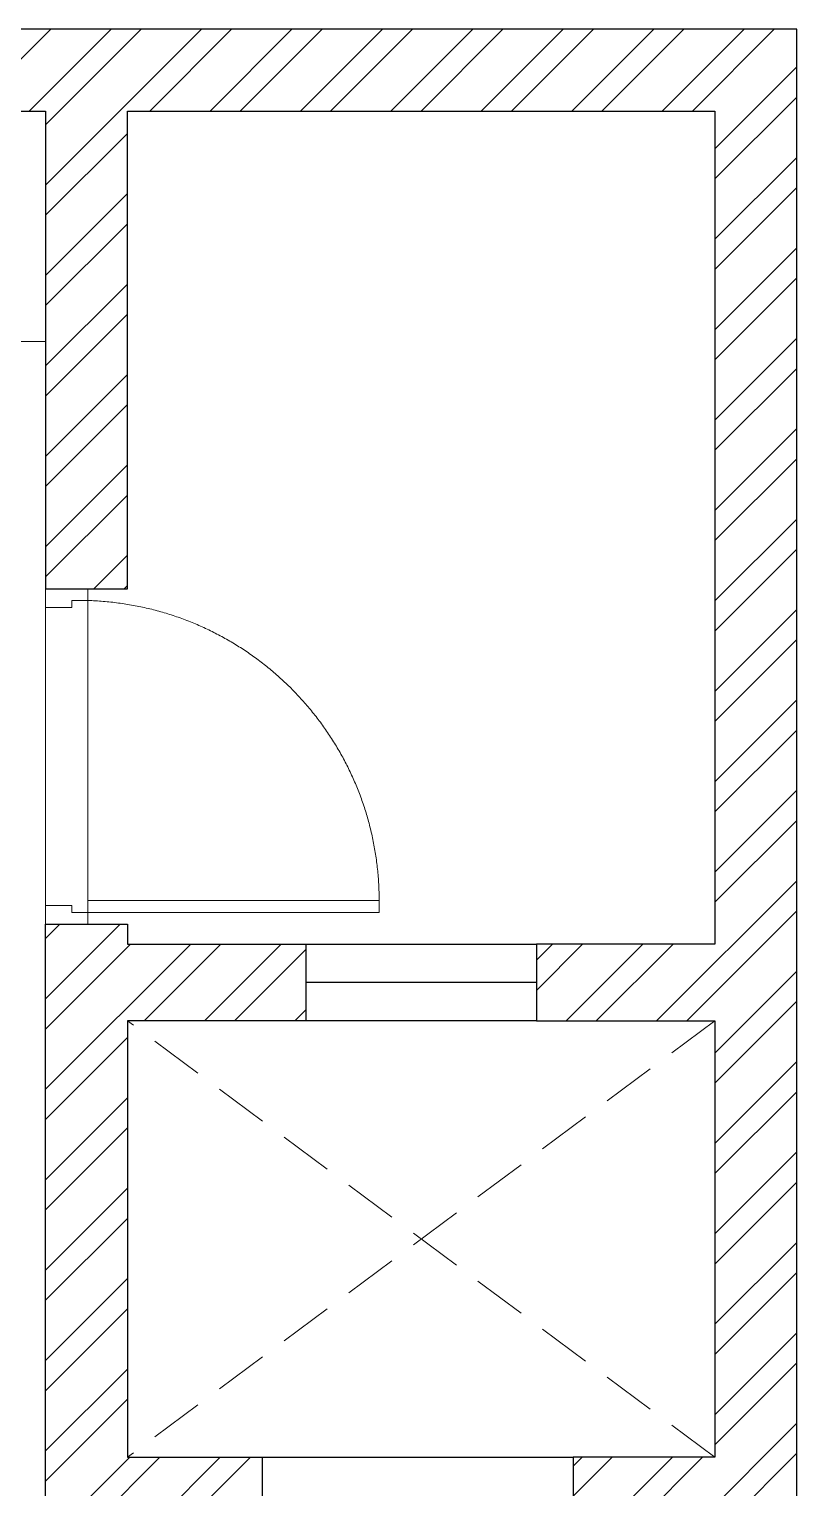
# Model space of a CAD drawing. Header units: feet. Extents: x 6878908 to 6889681, y -5585567 to -5569541.
# Drawn here: x 6886903 to 6888402, y -5572390 to -5569541 of the extents above; entities that cross this region are included whole.
import ezdxf

# ---------------------------------------------------------------- set-up
doc = ezdxf.new("R2010")
doc.units = ezdxf.units.FT
doc.header["$LTSCALE"] = 33
doc.header["$MEASUREMENT"] = 0
doc.linetypes.add('HIDDEN', pattern=[9.524999999999995, 6.349999999999997, -3.174999999999998])
doc.linetypes.add('HIDDEN2', pattern=[4.7624999999999975, 3.174999999999998, -1.587499999999999])
for name, color, linetype, lineweight in [('A-COM-door', 2, 'Continuous', 5), ('A-ELEV-grey', 8, 'Continuous', 9), ('LENS-DIM', 252, 'Continuous', 5), ('LK-FF&E WALL', 1, 'Continuous', 9), ('LN-HATCH', 251, 'Continuous', 0)]:
    doc.layers.add(name, color=color, linetype=linetype, lineweight=lineweight)
doc.layers.add('A-WALL', color=1, linetype='Continuous')

# ---------------------------------------------------------------- blocks, each defined once
blk = doc.blocks.new('A$C32696126')
at = {"layer": 'A-COM-door'}
for points in [[(33.18918026228494, 35.51294538498041), (33.18918026219035, 4.503902614582329), (34.46850471118523, 4.503902614582329), (34.46850471127254, 35.51294538498041)], [(1.249998745930497, 4.503902614582329), (-1.2540695025e-06, 4.503902614582329), (-1.2540695025e-06, 4.503902614582329), (-1.2540695025e-06, 4.503902614582329), (-1.2540695025e-06, -1.9414583221e-06), (-1.2540695025e-06, -1.9414583221e-06), (-1.2540695025e-06, -1.9414583221e-06), (1.999998745930497, -1.9414583221e-06), (1.999998745930497, 2.814938406081637), (1.249998745930497, 2.814938406081637), (1.249998745930497, 4.503902614582329)]]:
    blk.add_lwpolyline(points, close=True, dxfattribs=at)
blk.add_lwpolyline([(35.71850471118523, 3.9409145450918), (35.71850471118523, -1.9414583221e-06), (33.71850471118523, -1.9414583221e-06), (33.71850471118523, 2.814938406081637), (34.46850471118523, 2.814938406081637), (34.46850471118523, 4.503902614582329), (35.71850471118523, 4.503902614582329), (35.71850471118523, 3.9409145450918)], dxfattribs=at)
at = {"layer": 'A-ELEV-grey', "linetype": 'HIDDEN'}
for points in [[(34.46850471118523, 4.503902614582329), (1.249998745930497, 4.503902614582329)], [(1.999998745930497, -1.9414583221e-06), (33.71850471118523, -1.9414583221e-06)]]:
    blk.add_lwpolyline(points, dxfattribs=at)
blk.add_arc((33.24078756342351, 3.519604350323788), 32.00592776718446, 88.39308406895995, 178.2376692808381, dxfattribs=at)
blk = doc.blocks.new('A$C6595be2a')
at = {"layer": 'LN-HATCH'}
h = blk.add_hatch(dxfattribs=at)
h.set_pattern_fill('ANSI32', color=256, scale=333, angle=180)
h.set_pattern_definition([(225, (-7170828.59730613, 5284752.689667227), (88.29995930067012, -88.29995930067015), []), (225, (-7170887.463945565, 5284752.689667227), (88.29995930067012, -88.29995930067015), [])])
h.paths.add_polyline_path([(-4213, 12586), (-4373, 12586), (-4373, -2895.837976916693), (-4213, -2895.837976916693), (-4213, 9637), (-3936, 9637), (-3936, 9797), (-4213, 9797), (-4213, 10649), (-3864.500000000001, 10649), (-3864.500000000001, 10799), (-4213, 10799), (-4213, 12426), (-3066, 12426), (-3066, 11493), (-2906, 11493), (-2906, 12426), (3000, 12426), (3000, 11493), (3160, 11493), (3160, 12426), (4307, 12426), (4307, 10799), (3958.5, 10799), (3958.5, 10649), (4307, 10649), (4307, 9797), (4030, 9797), (4030, 9637), (4307, 9637), (4307, -2895.837976916693), (4467, -2895.837976916693), (4467, 9797), (4467, 12586), (4307, 12586)])
h.paths.add_polyline_path([(-27, 8736), (796, 8736), (796, 9616), (-27, 9616)], flags=17)
h.paths.add_polyline_path([(-3066, 10799), (-3414.5, 10799), (-3414.5, 10649), (-3066, 10649), (-3066, 9797), (-3329, 9797), (-3329, 9637), (-2906, 9637), (-2906, 10838), (-3066, 10838)], flags=17)
h.paths.add_polyline_path([(3160, 10799), (3508.5, 10799), (3508.5, 10649), (3160, 10649), (3160, 9797), (3423, 9797), (3423, 9637), (3000, 9637), (3000, 10838), (3160, 10838)], flags=17)
h.paths.add_polyline_path([(710, -2738), (710, -3439.837976916693), (10, -3439.837976916693), (10, -2449), (710, -2449)])
h.paths.add_polyline_path([(0, 1959), (553, 1959), (553, 2619), (0, 2619)])
at = {"layer": 'A-ELEV-grey', "linetype": 'HIDDEN2'}
for points in [[(4307, 10649), (3160, 9797)], [(4307, 9797), (3160, 10649)]]:
    blk.add_lwpolyline(points, dxfattribs=at)
at = {"layer": 'A-WALL'}
for p, q in [((3508.5, 10799), (3958.5, 10799)), ((3958.5, 10724), (3508.5, 10724)), ((3958.5, 10649), (3508.5, 10649)), ((3423, 9797), (4030, 9797))]:
    blk.add_line(p, q, dxfattribs=at)
for points in [[(-2906, 12426), (3000, 12426), (3000, 11493), (3160, 11493), (3160, 12426), (4307, 12426), (4307, 10799), (3958.5, 10799), (3958.5, 10649), (4307, 10649), (4307, 9797), (4030, 9797), (4030, 9637), (4307, 9637), (4307, -2895.837976916693)], [(4467, -2895.837976916693), (4467, 9797), (4467, 12586), (4307, 12586), (-4213, 12586), (-4373, 12586), (-4373, -2895.837976916693)]]:
    blk.add_lwpolyline(points, dxfattribs=at)
blk.add_lwpolyline([(3160, 10799), (3508.5, 10799), (3508.5, 10649), (3160, 10649), (3160, 9797), (3423, 9797), (3423, 9637), (3000, 9637), (3000, 10838), (3160, 10838)], close=True, dxfattribs=at)
at = {"layer": 'A-COM-door', "xscale": 18.33783372546841, "yscale": 18.33783372546841, "zscale": 18.33783372546841, "rotation": 270.0000000000001}
blk.add_blockref('A$C32696126', (3000.000036091544, 11493.00000031572), dxfattribs=at)

msp = doc.modelspace()

# ---------------------------------------------------------------- linework, layer by layer
at = {"layer": 'LENS-DIM', "color": 2}
msp.add_lwpolyline([(6881028.599624995, -5569701.418548309), (6886934.599625483, -5569701.418548309), (6886934.599625482, -5570634.418524996), (6887094.599625482, -5570634.418524996), (6887094.599625482, -5569701.418548309), (6888241.599625484, -5569701.418548309), (6888241.599625484, -5571328.41854831), (6887094.599625482, -5571328.41854831), (6887094.599625482, -5571289.418548309), (6886934.599625483, -5571289.418548309), (6886934.599625483, -5572490.418548309), (6888241.599625484, -5572490.418548309), (6888241.599625484, -5584863.337536768)], dxfattribs=at)
at = {"layer": 'LK-FF&E WALL'}
msp.add_lwpolyline([(6886184.599625484, -5570151.418548309), (6886934.599625483, -5570151.418548309), (6886934.599625483, -5569701.418548309), (6886184.599625484, -5569701.418548309)], close=True, dxfattribs=at)

# ---------------------------------------------------------------- block references
at = {"layer": 'LENS-DIM', "color": 2}
msp.add_blockref('A$C6595be2a', (6883934.599625483, -5582127.418548309), dxfattribs=at)

doc.saveas('drawing.dxf')
